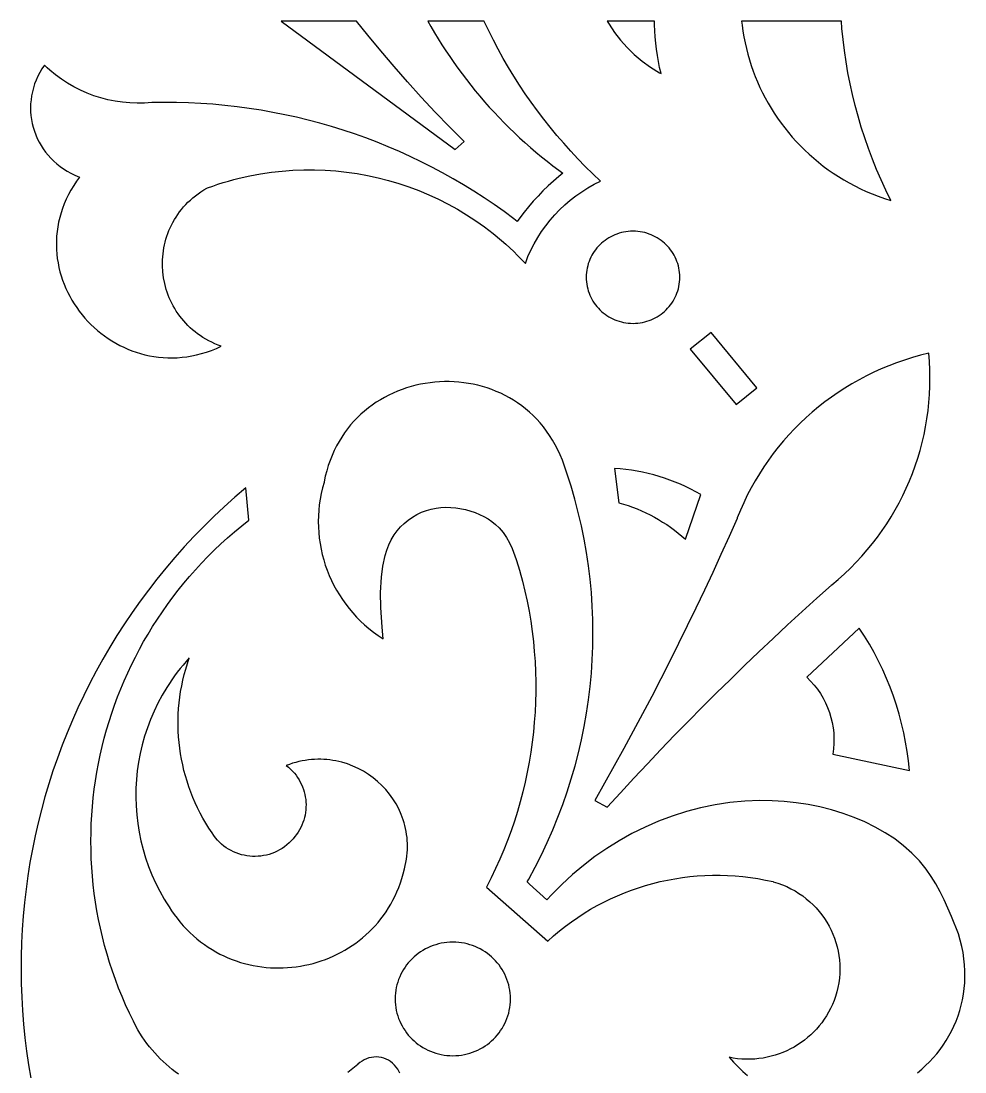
# Model space of a CAD drawing. Extents: x -978 to -643, y -359 to 426.
# Drawn here: x -772.8 to -703.3, y 288.5 to 365.8 of the extents above; entities that cross this region are included whole.
import ezdxf

# ---------------------------------------------------------------- set-up
doc = ezdxf.new("R2010")
doc.units = 0
doc.layers.add('LAYER_1', color=18, linetype='CONTINUOUS')

msp = doc.modelspace()

# ---------------------------------------------------------------- linework, layer by layer
at = {"layer": 'LAYER_1'}
for points in [[(-742.653, 365.433), (-742.39, 364.984), (-742.12, 364.538), (-741.843, 364.097), (-741.56, 363.659), (-741.269, 363.225), (-740.972, 362.796), (-740.668, 362.37), (-740.358, 361.949), (-740.041, 361.533), (-739.717, 361.121), (-739.387, 360.713), (-739.05, 360.31), (-738.707, 359.911), (-738.357, 359.518), (-738.001, 359.129), (-737.638, 358.745), (-737.27, 358.366), (-736.895, 357.993), (-736.513, 357.624), (-736.126, 357.261), (-735.732, 356.903), (-735.333, 356.55), (-734.927, 356.203), (-734.515, 355.862), (-734.097, 355.526), (-733.674, 355.196), (-733.244, 354.871), (-732.94, 354.645), (-733.232, 354.405), (-733.635, 354.063), (-734.026, 353.709), (-734.405, 353.344), (-734.773, 352.967), (-735.128, 352.58), (-735.472, 352.181), (-735.802, 351.772), (-736.12, 351.352), (-736.303, 351.103), (-736.55, 351.291), (-737.27, 351.823), (-738, 352.34), (-738.74, 352.84), (-739.49, 353.324), (-740.248, 353.791), (-741.016, 354.242), (-741.793, 354.676), (-742.578, 355.094), (-743.371, 355.494), (-744.172, 355.878), (-744.98, 356.245), (-745.796, 356.594), (-746.618, 356.926), (-747.448, 357.241), (-748.283, 357.539), (-749.125, 357.819), (-749.973, 358.082), (-750.826, 358.326), (-751.685, 358.554), (-752.548, 358.763), (-753.416, 358.954), (-754.289, 359.127), (-755.165, 359.283), (-756.046, 359.419), (-756.93, 359.538), (-757.817, 359.638), (-758.707, 359.72), (-759.6, 359.783), (-760.495, 359.827), (-761.393, 359.853), (-762.292, 359.86), (-763.192, 359.848), (-763.466, 359.824), (-763.74, 359.808), (-764.286, 359.799), (-764.829, 359.819), (-765.368, 359.869), (-765.902, 359.947), (-766.43, 360.053), (-766.95, 360.188), (-767.462, 360.35), (-767.964, 360.539), (-768.455, 360.754), (-768.934, 360.997), (-769.401, 361.265), (-769.852, 361.558), (-770.289, 361.877), (-770.709, 362.221), (-770.912, 362.402), (-771.111, 362.589), (-771.291, 362.324), (-771.452, 362.054), (-771.597, 361.779), (-771.723, 361.499), (-771.832, 361.215), (-771.924, 360.928), (-771.999, 360.638), (-772.057, 360.346), (-772.098, 360.054), (-772.123, 359.76), (-772.132, 359.467), (-772.124, 359.175), (-772.1, 358.883), (-772.061, 358.594), (-772.006, 358.308), (-771.936, 358.025), (-771.85, 357.747), (-771.75, 357.473), (-771.634, 357.204), (-771.504, 356.942), (-771.36, 356.686), (-771.201, 356.438), (-771.028, 356.197), (-770.841, 355.966), (-770.641, 355.744), (-770.427, 355.532), (-770.199, 355.331), (-769.959, 355.141), (-769.705, 354.963), (-769.439, 354.798), (-769.16, 354.646), (-768.869, 354.509), (-768.539, 354.364), (-768.741, 354.07), (-768.957, 353.739), (-769.155, 353.406), (-769.336, 353.072), (-769.499, 352.735), (-769.645, 352.397), (-769.774, 352.059), (-769.887, 351.719), (-769.983, 351.38), (-770.063, 351.04), (-770.127, 350.701), (-770.176, 350.363), (-770.21, 350.025), (-770.229, 349.689), (-770.233, 349.355), (-770.223, 349.022), (-770.198, 348.692), (-770.16, 348.364), (-770.109, 348.039), (-770.044, 347.718), (-769.967, 347.4), (-769.877, 347.086), (-769.774, 346.777), (-769.659, 346.472), (-769.533, 346.172), (-769.395, 345.877), (-769.246, 345.587), (-769.086, 345.304), (-768.915, 345.026), (-768.734, 344.756), (-768.543, 344.492), (-768.342, 344.235), (-768.132, 343.986), (-767.913, 343.744), (-767.684, 343.511), (-767.447, 343.286), (-767.201, 343.07), (-766.948, 342.863), (-766.686, 342.666), (-766.418, 342.478), (-766.142, 342.3), (-765.858, 342.133), (-765.569, 341.977), (-765.273, 341.832), (-764.971, 341.698), (-764.663, 341.575), (-764.349, 341.465), (-764.031, 341.367), (-763.707, 341.282), (-763.379, 341.21), (-763.046, 341.151), (-762.709, 341.106), (-762.369, 341.075), (-762.025, 341.058), (-761.677, 341.056), (-761.327, 341.069), (-760.974, 341.097), (-760.619, 341.141), (-760.261, 341.2), (-759.902, 341.276), (-759.541, 341.369), (-759.179, 341.478), (-758.816, 341.605), (-758.452, 341.749), (-758.088, 341.911), (-758.331, 342.002), (-758.566, 342.1), (-758.795, 342.205), (-759.017, 342.317), (-759.232, 342.436), (-759.44, 342.561), (-759.642, 342.693), (-759.836, 342.83), (-760.024, 342.974), (-760.205, 343.123), (-760.379, 343.278), (-760.546, 343.437), (-760.706, 343.602), (-760.858, 343.772), (-761.004, 343.946), (-761.143, 344.124), (-761.275, 344.307), (-761.4, 344.493), (-761.518, 344.684), (-761.628, 344.877), (-761.732, 345.074), (-761.828, 345.274), (-761.917, 345.477), (-761.999, 345.683), (-762.074, 345.89), (-762.141, 346.1), (-762.255, 346.526), (-762.339, 346.958), (-762.394, 347.394), (-762.419, 347.832), (-762.415, 348.272), (-762.38, 348.711), (-762.352, 348.929), (-762.316, 349.147), (-762.273, 349.363), (-762.222, 349.579), (-762.164, 349.792), (-762.098, 350.004), (-762.024, 350.214), (-761.943, 350.422), (-761.854, 350.628), (-761.758, 350.83), (-761.653, 351.031), (-761.541, 351.228), (-761.422, 351.421), (-761.294, 351.612), (-761.159, 351.798), (-761.016, 351.981), (-760.866, 352.16), (-760.707, 352.334), (-760.541, 352.504), (-760.366, 352.669), (-760.184, 352.829), (-759.994, 352.983), (-759.796, 353.133), (-759.59, 353.276), (-759.376, 353.414), (-759.154, 353.546), (-759.108, 353.567), (-758.722, 353.704), (-758.334, 353.834), (-757.945, 353.956), (-757.555, 354.071), (-757.164, 354.178), (-756.772, 354.277), (-755.985, 354.454), (-755.195, 354.6), (-754.403, 354.718), (-753.609, 354.805), (-752.816, 354.864), (-752.022, 354.894), (-751.23, 354.895), (-750.44, 354.867), (-749.652, 354.811), (-748.868, 354.726), (-748.088, 354.614), (-747.314, 354.474), (-746.545, 354.306), (-745.783, 354.111), (-745.029, 353.888), (-744.283, 353.638), (-743.546, 353.362), (-742.819, 353.058), (-742.103, 352.728), (-741.398, 352.372), (-740.705, 351.99), (-740.026, 351.581), (-739.36, 351.147), (-738.71, 350.688), (-738.075, 350.203), (-737.456, 349.692), (-737.153, 349.428), (-736.854, 349.157), (-736.56, 348.88), (-736.27, 348.597), (-735.985, 348.308), (-735.705, 348.013), (-735.511, 348.505), (-735.295, 348.985), (-735.056, 349.452), (-734.794, 349.906), (-734.512, 350.346), (-734.208, 350.772), (-733.885, 351.182), (-733.542, 351.576), (-733.18, 351.954), (-732.8, 352.314), (-732.403, 352.656), (-731.988, 352.98), (-731.557, 353.284), (-731.11, 353.568), (-730.648, 353.831), (-730.172, 354.072), (-730.738, 354.607), (-731.292, 355.152), (-731.833, 355.707), (-732.362, 356.273), (-732.879, 356.848), (-733.383, 357.433), (-733.874, 358.027), (-734.352, 358.631), (-734.817, 359.243), (-735.269, 359.865), (-735.708, 360.495), (-736.134, 361.133), (-736.546, 361.779), (-736.944, 362.433), (-737.329, 363.095), (-737.7, 363.765), (-738.057, 364.442), (-738.4, 365.126), (-738.729, 365.816), (-738.743, 365.848), (-742.888, 365.848)], [(-740.864, 356.394), (-740.218, 356.992), (-741.285, 358.063), (-742.333, 359.149), (-743.364, 360.252), (-744.376, 361.37), (-745.37, 362.503), (-746.345, 363.652), (-747.302, 364.816), (-748.124, 365.848), (-753.691, 365.848)], [(-729.537, 365.608), (-729.141, 365.014), (-728.699, 364.443), (-728.213, 363.899), (-727.682, 363.383), (-727.106, 362.898), (-726.486, 362.447), (-725.82, 362.031), (-725.714, 361.975), (-725.818, 362.422), (-725.909, 362.871), (-725.987, 363.321), (-726.052, 363.772), (-726.105, 364.224), (-726.145, 364.675), (-726.172, 365.127), (-726.187, 365.579), (-726.188, 365.848), (-729.675, 365.848)], [(-719.75, 365.537), (-719.689, 365.106), (-719.616, 364.677), (-719.531, 364.251), (-719.434, 363.828), (-719.326, 363.407), (-719.205, 362.99), (-719.073, 362.577), (-718.929, 362.167), (-718.774, 361.761), (-718.608, 361.36), (-718.43, 360.963), (-718.241, 360.571), (-718.041, 360.184), (-717.83, 359.803), (-717.608, 359.427), (-717.375, 359.057), (-717.132, 358.694), (-716.878, 358.336), (-716.613, 357.986), (-716.339, 357.642), (-716.053, 357.306), (-715.758, 356.977), (-715.452, 356.656), (-715.137, 356.343), (-714.811, 356.038), (-714.476, 355.742), (-714.131, 355.455), (-713.776, 355.176), (-713.412, 354.907), (-713.039, 354.648), (-712.656, 354.398), (-712.263, 354.159), (-711.862, 353.93), (-711.452, 353.711), (-711.032, 353.504), (-710.604, 353.308), (-710.167, 353.123), (-709.721, 352.95), (-709.267, 352.789), (-708.804, 352.64), (-709.17, 353.393), (-709.518, 354.153), (-709.846, 354.919), (-710.156, 355.692), (-710.446, 356.469), (-710.718, 357.253), (-710.971, 358.041), (-711.206, 358.833), (-711.421, 359.63), (-711.617, 360.431), (-711.794, 361.236), (-711.953, 362.044), (-712.092, 362.855), (-712.212, 363.669), (-712.313, 364.484), (-712.395, 365.302), (-712.436, 365.848), (-719.784, 365.848)], [(-727.955, 350.373), (-728.13, 350.36), (-728.302, 350.338), (-728.472, 350.309), (-728.638, 350.271), (-728.802, 350.225), (-728.962, 350.172), (-729.118, 350.111), (-729.271, 350.043), (-729.42, 349.968), (-729.564, 349.887), (-729.704, 349.798), (-729.839, 349.704), (-729.969, 349.603), (-730.094, 349.497), (-730.214, 349.384), (-730.328, 349.266), (-730.436, 349.143), (-730.538, 349.015), (-730.634, 348.882), (-730.724, 348.745), (-730.807, 348.603), (-730.883, 348.457), (-730.952, 348.306), (-731.013, 348.152), (-731.068, 347.995), (-731.114, 347.834), (-731.153, 347.67), (-731.183, 347.503), (-731.205, 347.333), (-731.218, 347.161), (-731.223, 346.986), (-731.218, 346.812), (-731.205, 346.64), (-731.183, 346.47), (-731.153, 346.303), (-731.114, 346.139), (-731.068, 345.978), (-731.013, 345.82), (-730.952, 345.666), (-730.883, 345.516), (-730.807, 345.37), (-730.724, 345.228), (-730.634, 345.09), (-730.538, 344.957), (-730.436, 344.829), (-730.328, 344.706), (-730.214, 344.589), (-730.094, 344.476), (-729.969, 344.37), (-729.839, 344.269), (-729.704, 344.174), (-729.564, 344.086), (-729.42, 344.005), (-729.271, 343.93), (-729.118, 343.862), (-728.962, 343.801), (-728.802, 343.748), (-728.638, 343.702), (-728.472, 343.664), (-728.302, 343.634), (-728.13, 343.613), (-727.955, 343.6), (-727.778, 343.595), (-727.6, 343.6), (-727.425, 343.613), (-727.253, 343.634), (-727.083, 343.664), (-726.917, 343.702), (-726.753, 343.748), (-726.593, 343.801), (-726.437, 343.862), (-726.284, 343.93), (-726.135, 344.005), (-725.991, 344.086), (-725.851, 344.174), (-725.716, 344.269), (-725.586, 344.37), (-725.461, 344.476), (-725.342, 344.589), (-725.228, 344.706), (-725.119, 344.829), (-725.017, 344.957), (-724.921, 345.09), (-724.831, 345.228), (-724.748, 345.37), (-724.672, 345.516), (-724.603, 345.666), (-724.542, 345.82), (-724.487, 345.978), (-724.441, 346.139), (-724.403, 346.303), (-724.372, 346.47), (-724.35, 346.64), (-724.337, 346.812), (-724.333, 346.986), (-724.337, 347.161), (-724.35, 347.333), (-724.372, 347.503), (-724.403, 347.67), (-724.441, 347.834), (-724.487, 347.995), (-724.542, 348.152), (-724.603, 348.306), (-724.672, 348.457), (-724.748, 348.603), (-724.831, 348.745), (-724.921, 348.882), (-725.017, 349.015), (-725.119, 349.143), (-725.228, 349.266), (-725.342, 349.384), (-725.461, 349.497), (-725.586, 349.603), (-725.716, 349.704), (-725.851, 349.798), (-725.991, 349.887), (-726.135, 349.968), (-726.284, 350.043), (-726.437, 350.111), (-726.593, 350.172), (-726.753, 350.225), (-726.917, 350.271), (-727.083, 350.309), (-727.253, 350.338), (-727.425, 350.36), (-727.6, 350.373), (-727.778, 350.377)], [(-723.567, 341.691), (-720.192, 337.612), (-718.656, 338.844), (-722.03, 342.923)], [(-706.613, 341.245), (-707.206, 341.079), (-707.793, 340.895), (-708.371, 340.694), (-708.941, 340.477), (-709.503, 340.243), (-710.056, 339.993), (-710.6, 339.726), (-711.135, 339.445), (-711.66, 339.148), (-712.175, 338.835), (-712.679, 338.508), (-713.173, 338.167), (-713.656, 337.811), (-714.128, 337.441), (-714.588, 337.057), (-715.036, 336.66), (-715.471, 336.25), (-715.895, 335.827), (-716.305, 335.391), (-716.702, 334.942), (-717.085, 334.482), (-717.455, 334.01), (-717.811, 333.526), (-718.152, 333.031), (-718.478, 332.526), (-718.789, 332.009), (-719.084, 331.482), (-719.364, 330.945), (-719.628, 330.397), (-719.875, 329.841), (-720.106, 329.274), (-720.108, 329.269), (-720.117, 329.247), (-720.12, 329.241), (-720.707, 327.913), (-721.304, 326.588), (-721.909, 325.267), (-722.524, 323.95), (-723.148, 322.638), (-723.78, 321.33), (-724.422, 320.026), (-725.072, 318.726), (-725.732, 317.431), (-726.4, 316.14), (-727.077, 314.854), (-727.763, 313.572), (-728.458, 312.294), (-729.162, 311.022), (-729.874, 309.753), (-730.595, 308.49), (-729.683, 307.977), (-728.704, 309.05), (-727.717, 310.116), (-726.723, 311.176), (-725.722, 312.229), (-724.714, 313.276), (-723.699, 314.316), (-722.676, 315.349), (-721.647, 316.375), (-720.611, 317.394), (-719.567, 318.407), (-718.517, 319.412), (-717.46, 320.411), (-716.396, 321.403), (-715.326, 322.388), (-714.248, 323.365), (-713.164, 324.336), (-713.159, 324.34), (-713.141, 324.355), (-713.136, 324.359), (-712.666, 324.756), (-712.21, 325.166), (-711.768, 325.587), (-711.341, 326.021), (-710.929, 326.466), (-710.531, 326.922), (-710.15, 327.388), (-709.783, 327.865), (-709.432, 328.352), (-709.097, 328.849), (-708.777, 329.354), (-708.474, 329.868), (-708.186, 330.391), (-707.915, 330.921), (-707.661, 331.46), (-707.423, 332.005), (-707.202, 332.557), (-706.997, 333.116), (-706.81, 333.68), (-706.641, 334.25), (-706.488, 334.826), (-706.354, 335.406), (-706.237, 335.991), (-706.138, 336.58), (-706.057, 337.173), (-705.995, 337.769), (-705.95, 338.368), (-705.925, 338.97), (-705.918, 339.574), (-705.93, 340.179), (-705.961, 340.786), (-706.012, 341.394)], [(-728.823, 330.388), (-728.481, 330.288), (-728.144, 330.179), (-727.81, 330.061), (-727.48, 329.933), (-727.154, 329.795), (-726.833, 329.649), (-726.517, 329.494), (-726.205, 329.329), (-725.898, 329.156), (-725.596, 328.974), (-725.3, 328.783), (-725.009, 328.584), (-724.724, 328.377), (-724.445, 328.161), (-724.172, 327.937), (-723.906, 327.705), (-722.793, 330.992), (-723.158, 331.2), (-723.529, 331.396), (-723.904, 331.581), (-724.285, 331.755), (-724.671, 331.917), (-725.061, 332.067), (-725.455, 332.206), (-725.854, 332.333), (-726.256, 332.449), (-726.661, 332.552), (-727.07, 332.643), (-727.482, 332.722), (-727.896, 332.789), (-728.312, 332.844), (-728.731, 332.887), (-729.151, 332.917)], [(-714.982, 317.552), (-714.702, 317.271), (-714.442, 316.975), (-714.202, 316.666), (-713.982, 316.345), (-713.783, 316.013), (-713.606, 315.67), (-713.449, 315.318), (-713.315, 314.958), (-713.203, 314.59), (-713.113, 314.216), (-713.046, 313.837), (-713.003, 313.454), (-712.983, 313.067), (-712.987, 312.678), (-713.015, 312.288), (-713.067, 311.898), (-707.434, 310.689), (-707.505, 311.389), (-707.597, 312.085), (-707.711, 312.778), (-707.847, 313.465), (-708.005, 314.148), (-708.184, 314.825), (-708.385, 315.495), (-708.606, 316.159), (-708.848, 316.816), (-709.112, 317.465), (-709.395, 318.106), (-709.7, 318.739), (-710.024, 319.363), (-710.368, 319.977), (-710.733, 320.581), (-711.117, 321.174)], [(-760.679, 318.712), (-760.902, 318.451), (-761.118, 318.185), (-761.327, 317.916), (-761.53, 317.643), (-761.725, 317.367), (-761.914, 317.088), (-762.096, 316.805), (-762.438, 316.231), (-762.753, 315.646), (-763.041, 315.05), (-763.3, 314.445), (-763.532, 313.831), (-763.736, 313.21), (-763.913, 312.582), (-764.061, 311.949), (-764.182, 311.311), (-764.274, 310.669), (-764.339, 310.024), (-764.376, 309.378), (-764.385, 308.73), (-764.366, 308.083), (-764.319, 307.436), (-764.243, 306.791), (-764.14, 306.149), (-764.008, 305.511), (-763.848, 304.877), (-763.66, 304.249), (-763.444, 303.628), (-763.199, 303.014), (-762.926, 302.409), (-762.625, 301.812), (-762.295, 301.227), (-762.12, 300.938), (-761.937, 300.652), (-761.747, 300.369), (-761.55, 300.09), (-761.346, 299.813), (-761.135, 299.54), (-760.897, 299.266), (-760.652, 299.005), (-760.4, 298.755), (-760.143, 298.517), (-759.879, 298.291), (-759.61, 298.077), (-759.336, 297.874), (-759.057, 297.684), (-758.773, 297.504), (-758.485, 297.336), (-758.193, 297.18), (-757.897, 297.035), (-757.597, 296.902), (-757.295, 296.779), (-756.989, 296.668), (-756.681, 296.568), (-756.37, 296.478), (-756.058, 296.4), (-755.744, 296.333), (-755.428, 296.276), (-755.112, 296.231), (-754.794, 296.195), (-754.476, 296.171), (-754.158, 296.157), (-753.84, 296.153), (-753.522, 296.16), (-753.205, 296.177), (-752.888, 296.205), (-752.573, 296.243), (-752.26, 296.29), (-751.948, 296.348), (-751.639, 296.416), (-751.331, 296.494), (-751.027, 296.581), (-750.725, 296.678), (-750.427, 296.785), (-750.133, 296.902), (-749.842, 297.028), (-749.556, 297.164), (-749.274, 297.309), (-748.996, 297.463), (-748.724, 297.627), (-748.457, 297.8), (-748.196, 297.982), (-747.941, 298.173), (-747.692, 298.374), (-747.449, 298.583), (-747.214, 298.801), (-746.985, 299.028), (-746.764, 299.263), (-746.551, 299.507), (-746.345, 299.76), (-746.148, 300.021), (-745.96, 300.291), (-745.78, 300.569), (-745.61, 300.856), (-745.449, 301.15), (-745.297, 301.453), (-745.156, 301.764), (-745.025, 302.083), (-744.905, 302.41), (-744.796, 302.745), (-744.698, 303.087), (-744.612, 303.438), (-744.609, 303.449), (-744.55, 303.687), (-744.5, 303.923), (-744.459, 304.159), (-744.427, 304.393), (-744.404, 304.626), (-744.39, 304.857), (-744.384, 305.087), (-744.387, 305.314), (-744.398, 305.54), (-744.417, 305.764), (-744.444, 305.985), (-744.479, 306.204), (-744.521, 306.42), (-744.571, 306.634), (-744.628, 306.845), (-744.693, 307.053), (-744.764, 307.258), (-744.843, 307.46), (-745.02, 307.854), (-745.222, 308.234), (-745.449, 308.598), (-745.7, 308.946), (-745.973, 309.277), (-746.266, 309.589), (-746.58, 309.882), (-746.912, 310.154), (-747.261, 310.404), (-747.627, 310.632), (-748.007, 310.836), (-748.402, 311.016), (-748.808, 311.17), (-749.226, 311.296), (-749.655, 311.395), (-749.872, 311.434), (-750.092, 311.465), (-750.313, 311.489), (-750.537, 311.505), (-750.762, 311.513), (-750.988, 311.514), (-751.216, 311.506), (-751.445, 311.49), (-751.675, 311.466), (-751.906, 311.434), (-752.137, 311.393), (-752.369, 311.343), (-752.602, 311.284), (-752.835, 311.217), (-753.068, 311.14), (-753.301, 311.055), (-753.139, 310.923), (-752.986, 310.784), (-752.843, 310.639), (-752.709, 310.488), (-752.585, 310.332), (-752.471, 310.17), (-752.366, 310.004), (-752.271, 309.833), (-752.185, 309.659), (-752.109, 309.481), (-752.043, 309.3), (-751.986, 309.116), (-751.94, 308.931), (-751.903, 308.743), (-751.876, 308.554), (-751.858, 308.363), (-751.851, 308.173), (-751.853, 307.981), (-751.866, 307.791), (-751.888, 307.6), (-751.92, 307.411), (-751.963, 307.223), (-752.015, 307.037), (-752.077, 306.854), (-752.15, 306.673), (-752.232, 306.495), (-752.325, 306.32), (-752.428, 306.149), (-752.541, 305.983), (-752.664, 305.821), (-752.798, 305.665), (-752.941, 305.513), (-753.1, 305.355), (-753.266, 305.209), (-753.438, 305.075), (-753.616, 304.952), (-753.798, 304.842), (-753.986, 304.742), (-754.177, 304.655), (-754.372, 304.579), (-754.57, 304.515), (-754.771, 304.462), (-754.974, 304.42), (-755.178, 304.39), (-755.383, 304.371), (-755.588, 304.363), (-755.794, 304.367), (-755.999, 304.381), (-756.202, 304.407), (-756.405, 304.444), (-756.604, 304.492), (-756.802, 304.55), (-756.996, 304.62), (-757.186, 304.701), (-757.372, 304.792), (-757.553, 304.894), (-757.729, 305.007), (-757.898, 305.13), (-758.062, 305.264), (-758.219, 305.408), (-758.368, 305.563), (-758.509, 305.728), (-758.642, 305.904), (-758.766, 306.09), (-759.002, 306.449), (-759.227, 306.813), (-759.44, 307.182), (-759.642, 307.556), (-759.832, 307.935), (-760.011, 308.318), (-760.177, 308.706), (-760.332, 309.097), (-760.476, 309.492), (-760.607, 309.89), (-760.727, 310.291), (-760.835, 310.696), (-760.931, 311.102), (-761.015, 311.511), (-761.087, 311.922), (-761.147, 312.335), (-761.195, 312.75), (-761.231, 313.165), (-761.255, 313.582), (-761.266, 313.999), (-761.266, 314.417), (-761.253, 314.835), (-761.229, 315.253), (-761.192, 315.671), (-761.142, 316.088), (-761.08, 316.504), (-761.006, 316.919), (-760.92, 317.333), (-760.821, 317.746), (-760.71, 318.156), (-760.586, 318.564), (-760.449, 318.97)], [(-741.262, 298.05), (-741.478, 298.034), (-741.69, 298.007), (-741.899, 297.97), (-742.105, 297.924), (-742.306, 297.867), (-742.503, 297.802), (-742.696, 297.727), (-742.884, 297.643), (-743.067, 297.551), (-743.245, 297.45), (-743.417, 297.342), (-743.584, 297.225), (-743.744, 297.101), (-743.898, 296.97), (-744.046, 296.831), (-744.186, 296.686), (-744.32, 296.534), (-744.446, 296.377), (-744.564, 296.213), (-744.675, 296.043), (-744.777, 295.868), (-744.871, 295.688), (-744.956, 295.503), (-745.032, 295.313), (-745.098, 295.119), (-745.156, 294.92), (-745.203, 294.718), (-745.24, 294.512), (-745.267, 294.303), (-745.284, 294.091), (-745.289, 293.876), (-745.284, 293.661), (-745.267, 293.449), (-745.24, 293.24), (-745.203, 293.034), (-745.156, 292.832), (-745.098, 292.633), (-745.032, 292.439), (-744.956, 292.249), (-744.871, 292.064), (-744.777, 291.884), (-744.675, 291.709), (-744.564, 291.539), (-744.446, 291.376), (-744.32, 291.218), (-744.186, 291.066), (-744.046, 290.921), (-743.898, 290.782), (-743.744, 290.651), (-743.584, 290.527), (-743.417, 290.411), (-743.245, 290.302), (-743.067, 290.201), (-742.884, 290.109), (-742.696, 290.025), (-742.503, 289.95), (-742.306, 289.885), (-742.105, 289.828), (-741.899, 289.782), (-741.69, 289.745), (-741.478, 289.718), (-741.262, 289.702), (-741.044, 289.697), (-740.825, 289.702), (-740.61, 289.718), (-740.397, 289.745), (-740.188, 289.782), (-739.983, 289.828), (-739.781, 289.885), (-739.584, 289.95), (-739.391, 290.025), (-739.203, 290.109), (-739.02, 290.201), (-738.842, 290.302), (-738.67, 290.411), (-738.503, 290.527), (-738.343, 290.651), (-738.189, 290.782), (-738.042, 290.921), (-737.901, 291.066), (-737.767, 291.218), (-737.641, 291.376), (-737.523, 291.539), (-737.413, 291.709), (-737.31, 291.884), (-737.217, 292.064), (-737.132, 292.249), (-737.056, 292.439), (-736.989, 292.633), (-736.932, 292.832), (-736.884, 293.034), (-736.847, 293.24), (-736.82, 293.449), (-736.804, 293.661), (-736.798, 293.876), (-736.804, 294.091), (-736.82, 294.303), (-736.847, 294.512), (-736.884, 294.718), (-736.932, 294.92), (-736.989, 295.119), (-737.056, 295.313), (-737.132, 295.503), (-737.217, 295.688), (-737.31, 295.868), (-737.413, 296.043), (-737.523, 296.213), (-737.641, 296.377), (-737.767, 296.534), (-737.901, 296.686), (-738.042, 296.831), (-738.189, 296.97), (-738.343, 297.101), (-738.503, 297.225), (-738.67, 297.342), (-738.842, 297.45), (-739.02, 297.551), (-739.203, 297.643), (-739.391, 297.727), (-739.584, 297.802), (-739.781, 297.867), (-739.983, 297.924), (-740.188, 297.97), (-740.397, 298.007), (-740.61, 298.034), (-740.825, 298.05), (-741.044, 298.055)]]:
    msp.add_lwpolyline(points, close=True, dxfattribs=at)
for points in [[(-706.831, 288.44), (-706.527, 288.699), (-706.234, 288.969), (-705.952, 289.25), (-705.681, 289.542), (-705.423, 289.846), (-705.176, 290.159), (-704.943, 290.483), (-704.724, 290.817), (-704.519, 291.161), (-704.328, 291.513), (-704.152, 291.875), (-703.992, 292.246), (-703.849, 292.625), (-703.722, 293.013), (-703.612, 293.409), (-703.52, 293.812), (-703.446, 294.222), (-703.39, 294.64), (-703.355, 295.065), (-703.338, 295.496), (-703.343, 295.934), (-703.368, 296.378), (-703.414, 296.827), (-703.482, 297.282), (-703.573, 297.742), (-703.686, 298.207), (-703.823, 298.677), (-704.327, 299.934), (-704.87, 301.168), (-705.163, 301.76), (-705.478, 302.335), (-705.819, 302.887), (-706.188, 303.413), (-706.697, 304.032), (-707.256, 304.61), (-707.863, 305.147), (-708.515, 305.646), (-709.209, 306.104), (-709.939, 306.521), (-710.703, 306.899), (-711.496, 307.237), (-712.315, 307.533), (-713.156, 307.79), (-714.015, 308.006), (-714.887, 308.181), (-715.768, 308.315), (-716.656, 308.409), (-717.545, 308.463), (-718.431, 308.476), (-719.543, 308.434), (-720.642, 308.331), (-721.728, 308.168), (-722.798, 307.946), (-723.852, 307.669), (-724.887, 307.338), (-725.9, 306.956), (-726.891, 306.525), (-727.857, 306.046), (-728.795, 305.522), (-729.705, 304.956), (-730.584, 304.349), (-731.43, 303.703), (-732.241, 303.021), (-733.015, 302.306), (-733.753, 301.556), (-734.123, 301.159), (-735.4, 302.33), (-735.572, 302.488), (-735.459, 302.692), (-734.976, 303.583), (-734.519, 304.484), (-734.088, 305.395), (-733.683, 306.314), (-733.303, 307.242), (-732.95, 308.178), (-732.622, 309.121), (-732.32, 310.07), (-732.044, 311.026), (-731.795, 311.988), (-731.571, 312.954), (-731.374, 313.926), (-731.203, 314.902), (-731.058, 315.881), (-730.939, 316.863), (-730.846, 317.848), (-730.78, 318.835), (-730.741, 319.823), (-730.727, 320.813), (-730.741, 321.803), (-730.78, 322.793), (-730.846, 323.782), (-730.939, 324.771), (-731.059, 325.757), (-731.205, 326.742), (-731.378, 327.724), (-731.578, 328.702), (-731.804, 329.677), (-732.058, 330.648), (-732.338, 331.614), (-732.645, 332.575), (-732.979, 333.53), (-733.141, 333.921), (-733.316, 334.298), (-733.504, 334.661), (-733.704, 335.01), (-733.915, 335.345), (-734.138, 335.666), (-734.372, 335.973), (-734.616, 336.266), (-734.87, 336.546), (-735.133, 336.812), (-735.405, 337.064), (-735.686, 337.302), (-735.974, 337.527), (-736.27, 337.739), (-736.574, 337.936), (-736.883, 338.121), (-737.199, 338.291), (-737.521, 338.449), (-737.848, 338.593), (-738.18, 338.724), (-738.516, 338.841), (-738.856, 338.945), (-739.199, 339.036), (-739.546, 339.114), (-739.894, 339.179), (-740.245, 339.23), (-740.598, 339.269), (-740.951, 339.295), (-741.305, 339.307), (-741.66, 339.307), (-742.014, 339.294), (-742.367, 339.268), (-742.719, 339.229), (-743.069, 339.178), (-743.417, 339.114), (-743.763, 339.037), (-744.106, 338.948), (-744.445, 338.846), (-744.78, 338.732), (-745.111, 338.605), (-745.436, 338.465), (-745.757, 338.314), (-746.072, 338.149), (-746.38, 337.973), (-746.681, 337.784), (-746.976, 337.583), (-747.263, 337.37), (-747.541, 337.145), (-747.811, 336.908), (-748.072, 336.658), (-748.324, 336.397), (-748.565, 336.124), (-748.796, 335.838), (-749.017, 335.541), (-749.226, 335.232), (-749.423, 334.911), (-749.607, 334.579), (-749.779, 334.234), (-749.938, 333.878), (-750.084, 333.511), (-750.215, 333.131), (-750.331, 332.741), (-750.433, 332.338), (-750.519, 331.924), (-750.526, 331.894), (-750.639, 331.484), (-750.734, 331.073), (-750.812, 330.661), (-750.872, 330.248), (-750.915, 329.835), (-750.941, 329.423), (-750.95, 329.011), (-750.942, 328.601), (-750.917, 328.193), (-750.876, 327.787), (-750.819, 327.383), (-750.746, 326.983), (-750.657, 326.587), (-750.552, 326.195), (-750.432, 325.807), (-750.296, 325.425), (-750.145, 325.048), (-749.98, 324.677), (-749.799, 324.312), (-749.604, 323.955), (-749.394, 323.604), (-749.17, 323.262), (-748.932, 322.928), (-748.68, 322.603), (-748.414, 322.287), (-748.134, 321.981), (-747.841, 321.685), (-747.535, 321.4), (-747.216, 321.126), (-746.884, 320.863), (-746.539, 320.613), (-746.182, 320.375), (-746.254, 321.229), (-746.341, 322.672), (-746.357, 323.783), (-746.302, 324.906), (-746.201, 325.715), (-746.028, 326.513), (-745.904, 326.91), (-745.754, 327.294), (-745.574, 327.667), (-745.36, 328.024), (-745.14, 328.327), (-744.895, 328.61), (-744.626, 328.874), (-744.334, 329.116), (-744.021, 329.334), (-743.69, 329.527), (-743.341, 329.692), (-742.977, 329.827), (-742.63, 329.924), (-742.275, 329.994), (-741.915, 330.038), (-741.547, 330.058), (-740.823, 330.025), (-740.103, 329.899), (-739.409, 329.685), (-738.762, 329.39), (-738.452, 329.208), (-738.163, 329.009), (-737.893, 328.79), (-737.643, 328.55), (-737.349, 328.206), (-737.095, 327.835), (-736.876, 327.445), (-736.685, 327.038), (-736.373, 326.205), (-736.106, 325.354), (-736.103, 325.345), (-735.909, 324.615), (-735.732, 323.882), (-735.573, 323.146), (-735.432, 322.409), (-735.309, 321.669), (-735.203, 320.928), (-735.115, 320.186), (-735.045, 319.443), (-734.992, 318.699), (-734.957, 317.955), (-734.939, 317.211), (-734.939, 316.467), (-734.956, 315.723), (-734.991, 314.981), (-735.043, 314.24), (-735.112, 313.5), (-735.199, 312.762), (-735.303, 312.026), (-735.424, 311.292), (-735.563, 310.561), (-735.719, 309.833), (-735.892, 309.109), (-736.082, 308.388), (-736.289, 307.671), (-736.514, 306.958), (-736.755, 306.249), (-737.014, 305.545), (-737.289, 304.847), (-737.581, 304.154), (-737.891, 303.466), (-738.217, 302.784), (-738.56, 302.109), (-734.048, 298.138), (-733.628, 298.516), (-733.197, 298.878), (-732.756, 299.226), (-732.306, 299.56), (-731.847, 299.878), (-731.379, 300.182), (-730.903, 300.47), (-730.42, 300.744), (-729.929, 301.002), (-729.43, 301.245), (-728.926, 301.472), (-728.415, 301.684), (-727.898, 301.881), (-727.375, 302.061), (-726.848, 302.226), (-726.315, 302.375), (-725.779, 302.508), (-725.238, 302.624), (-724.694, 302.725), (-724.146, 302.809), (-723.596, 302.877), (-723.043, 302.928), (-722.488, 302.962), (-721.932, 302.98), (-721.374, 302.981), (-720.816, 302.965), (-720.256, 302.932), (-719.697, 302.881), (-719.138, 302.814), (-718.58, 302.729), (-718.022, 302.627), (-717.466, 302.507), (-717.452, 302.503), (-717.112, 302.398), (-716.782, 302.277), (-716.462, 302.141), (-716.152, 301.989), (-715.852, 301.824), (-715.564, 301.646), (-715.286, 301.454), (-715.021, 301.249), (-714.767, 301.033), (-714.525, 300.806), (-714.295, 300.568), (-714.078, 300.319), (-713.875, 300.061), (-713.684, 299.793), (-713.507, 299.517), (-713.344, 299.233), (-713.196, 298.942), (-713.061, 298.644), (-712.942, 298.339), (-712.838, 298.029), (-712.749, 297.713), (-712.676, 297.393), (-712.618, 297.068), (-712.578, 296.74), (-712.553, 296.409), (-712.546, 296.075), (-712.556, 295.74), (-712.584, 295.403), (-712.629, 295.066), (-712.692, 294.728), (-712.774, 294.39), (-712.875, 294.054), (-712.981, 293.753), (-713.101, 293.461), (-713.233, 293.176), (-713.378, 292.901), (-713.534, 292.633), (-713.702, 292.375), (-713.881, 292.126), (-714.071, 291.886), (-714.271, 291.656), (-714.48, 291.436), (-714.699, 291.226), (-714.927, 291.026), (-715.164, 290.837), (-715.408, 290.659), (-715.66, 290.491), (-715.92, 290.335), (-716.186, 290.191), (-716.459, 290.059), (-716.737, 289.938), (-717.022, 289.83), (-717.311, 289.734), (-717.605, 289.651), (-717.903, 289.582), (-718.205, 289.525), (-718.511, 289.482), (-718.819, 289.453), (-719.131, 289.437), (-719.444, 289.436), (-719.759, 289.449), (-720.075, 289.477), (-720.393, 289.52), (-720.71, 289.578), (-720.382, 289.212), (-720.045, 288.867), (-719.701, 288.544), (-719.348, 288.242)], [(-761.24, 288.342), (-761.475, 288.512), (-761.706, 288.689), (-761.932, 288.873), (-762.154, 289.064), (-762.371, 289.262), (-762.583, 289.467), (-762.79, 289.678), (-762.991, 289.897), (-763.188, 290.122), (-763.378, 290.353), (-763.563, 290.592), (-763.742, 290.837), (-763.915, 291.089), (-764.082, 291.347), (-764.242, 291.612), (-764.249, 291.624), (-764.558, 292.226), (-764.852, 292.833), (-765.132, 293.444), (-765.396, 294.058), (-765.646, 294.676), (-765.882, 295.297), (-766.102, 295.92), (-766.308, 296.547), (-766.5, 297.176), (-766.677, 297.807), (-766.84, 298.44), (-766.988, 299.076), (-767.122, 299.712), (-767.241, 300.35), (-767.346, 300.99), (-767.437, 301.63), (-767.514, 302.271), (-767.577, 302.912), (-767.626, 303.554), (-767.661, 304.196), (-767.681, 304.838), (-767.688, 305.479), (-767.681, 306.119), (-767.66, 306.759), (-767.626, 307.398), (-767.578, 308.035), (-767.516, 308.671), (-767.44, 309.305), (-767.351, 309.938), (-767.248, 310.568), (-767.132, 311.196), (-767.002, 311.821), (-766.859, 312.443), (-766.703, 313.062), (-766.533, 313.678), (-766.35, 314.291), (-766.154, 314.899), (-765.945, 315.504), (-765.723, 316.105), (-765.488, 316.701), (-765.239, 317.292), (-764.978, 317.879), (-764.704, 318.461), (-764.417, 319.037), (-764.117, 319.608), (-763.805, 320.174), (-763.479, 320.733), (-763.142, 321.286), (-762.791, 321.833), (-762.428, 322.373), (-762.053, 322.906), (-761.665, 323.432), (-761.264, 323.951), (-760.851, 324.463), (-760.426, 324.966), (-759.989, 325.462), (-759.539, 325.95), (-759.078, 326.429), (-758.604, 326.9), (-758.118, 327.362), (-757.62, 327.814), (-757.11, 328.258), (-756.588, 328.692), (-756.054, 329.116), (-756.275, 331.498), (-757.081, 330.806), (-757.867, 330.1), (-758.634, 329.38), (-759.381, 328.646), (-760.109, 327.898), (-760.817, 327.137), (-761.506, 326.364), (-762.175, 325.578), (-762.824, 324.78), (-763.454, 323.97), (-764.064, 323.149), (-764.653, 322.317), (-765.223, 321.475), (-765.773, 320.622), (-766.303, 319.759), (-766.812, 318.886), (-767.301, 318.005), (-767.77, 317.114), (-768.219, 316.215), (-768.647, 315.308), (-769.055, 314.393), (-769.442, 313.471), (-769.809, 312.541), (-770.155, 311.605), (-770.48, 310.663), (-770.785, 309.714), (-771.068, 308.76), (-771.331, 307.8), (-771.573, 306.836), (-771.794, 305.867), (-771.994, 304.893), (-772.172, 303.916), (-772.33, 302.936), (-772.466, 301.952), (-772.581, 300.965), (-772.675, 299.976), (-772.747, 298.985), (-772.797, 297.992), (-772.826, 296.997), (-772.833, 296.002), (-772.819, 295.006), (-772.783, 294.009), (-772.725, 293.013), (-772.646, 292.017), (-772.544, 291.021), (-772.42, 290.027), (-772.275, 289.034), (-772.107, 288.043)], [(-744.935, 288.41), (-745.007, 288.566), (-745.096, 288.715), (-745.203, 288.857), (-745.326, 288.99), (-745.337, 289.002), (-745.477, 289.139), (-745.627, 289.258), (-745.787, 289.359), (-745.954, 289.443), (-746.127, 289.51), (-746.305, 289.558), (-746.486, 289.589), (-746.67, 289.602), (-746.854, 289.597), (-747.036, 289.575), (-747.216, 289.534), (-747.393, 289.476), (-747.563, 289.4), (-747.727, 289.305), (-747.883, 289.193), (-748.029, 289.063), (-748.042, 289.051), (-748.278, 288.849), (-748.519, 288.655), (-748.763, 288.469)]]:
    msp.add_lwpolyline(points, dxfattribs=at)

doc.saveas('drawing.dxf')
